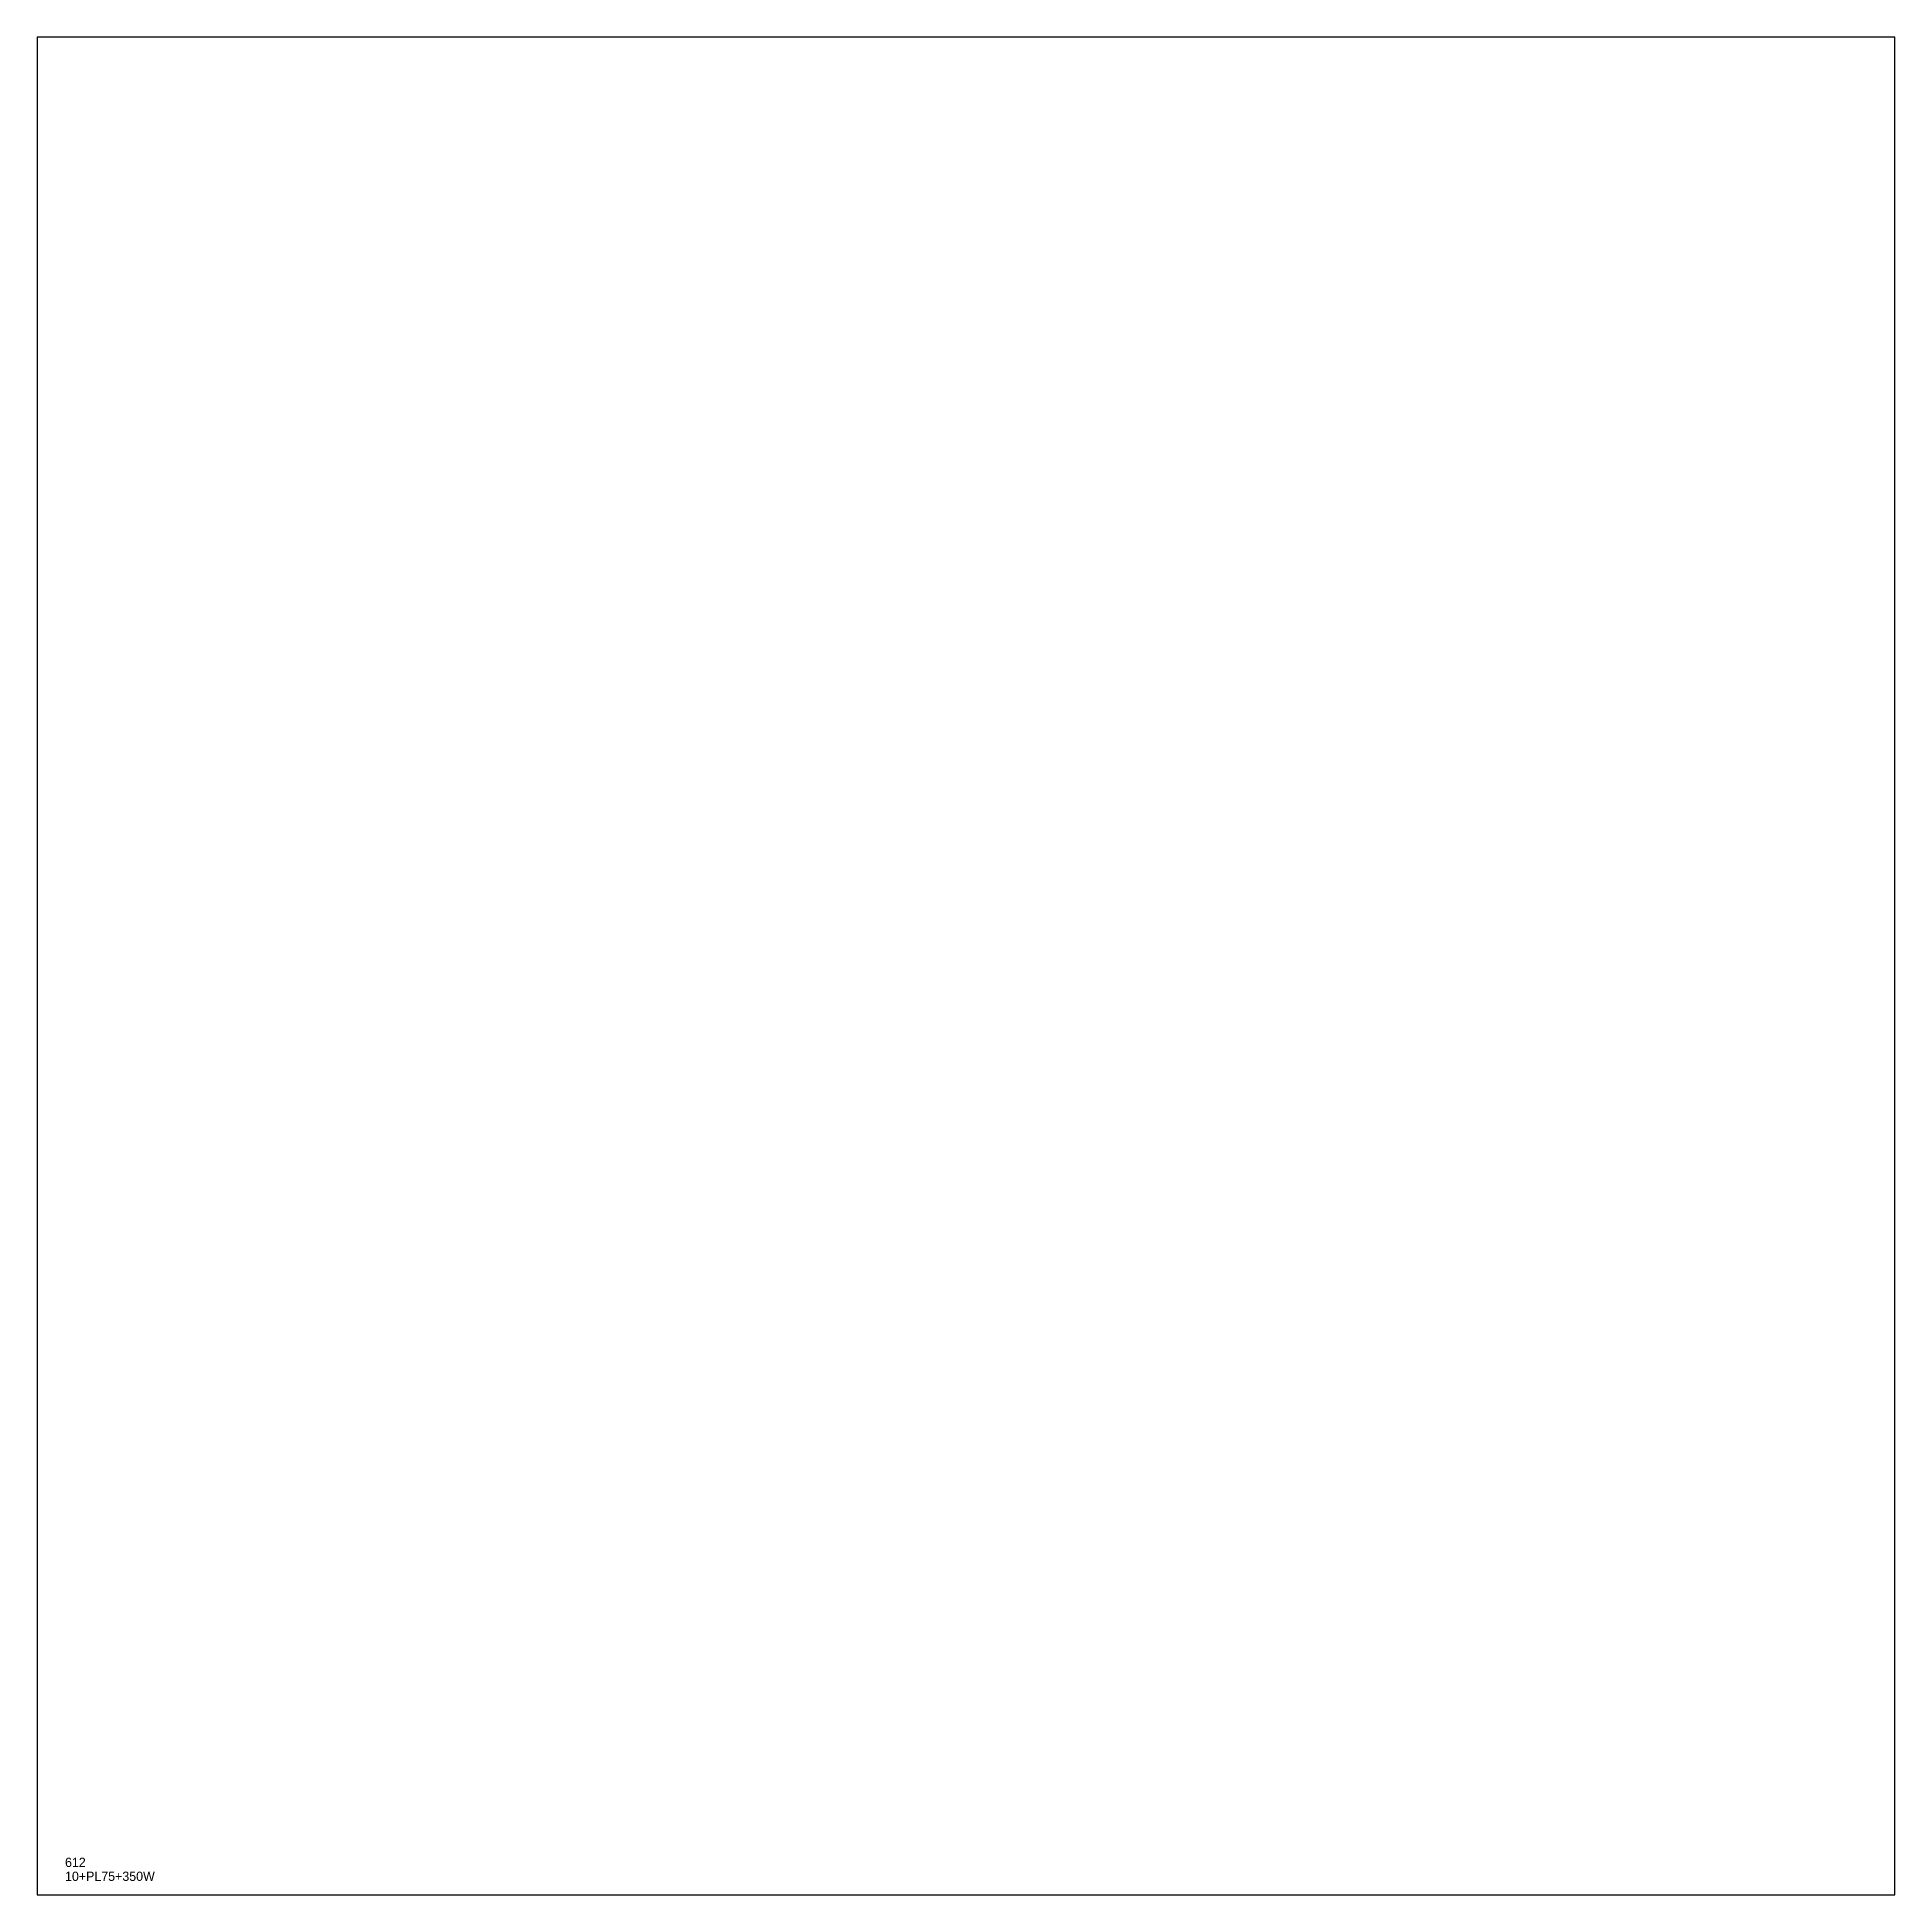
# Model space of a CAD drawing. Extents: x 0 to 2000, y 0 to 2000.
import ezdxf

# ---------------------------------------------------------------- set-up
doc = ezdxf.new("R2010")
doc.units = 0
for name, color, linetype in [('CUT', 7, 'CONTINUOUS'), ('SCRIBE', 3, 'CONTINUOUS'), ('TEXT', 7, 'CONTINUOUS')]:
    doc.layers.add(name, color=color, linetype=linetype)

msp = doc.modelspace()

# ---------------------------------------------------------------- linework, layer by layer
at = {"layer": 'CUT', "color": 7, "linetype": 'CONTINUOUS'}
for p, q in [((2000, 2000), (0, 2000)), ((0, 2000), (0, 0)), ((2000, 0), (2000, 2000)), ((0, 0), (2000, 0))]:
    msp.add_line(p, q, dxfattribs=at)

# ---------------------------------------------------------------- texts
at = {"layer": 'SCRIBE', "color": 3}
msp.add_text('612', height=10, dxfattribs=at).set_placement((30, 30))
at = {"layer": 'TEXT', "color": 7}
msp.add_text('10+PL75+350W', height=10, dxfattribs=at).set_placement((30, 15))

doc.saveas('drawing.dxf')
